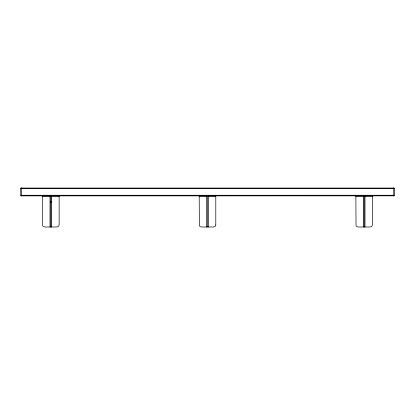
<?xml version="1.0" encoding="UTF-8"?>
<svg xmlns="http://www.w3.org/2000/svg" width="415" height="415" viewBox="0 0 415 415"><rect width="100%" height="100%" fill="white"/><g stroke="black" fill="none" stroke-linecap="round" stroke-linejoin="round"><path stroke-width="0.62" d="M21.279 188.042L393.845 188.042M393.721 195.833L215.904 195.88M21.207 188.042L21.373 195.88L199.096 195.88M393.794 195.833L393.794 188.042M21.155 188.042L21.373 187.995A0.623 0.623 0 0 0 20.75 188.618L20.75 195.257A0.623 0.623 0 0 0 21.373 195.88L21.155 195.833M393.845 195.833L393.627 195.88A0.623 0.623 0 0 0 394.25 195.257L394.25 188.618A0.623 0.623 0 0 0 393.627 187.995L393.721 188.042M20.75 188.618L394.25 188.618M20.75 195.257L394.25 195.257M42.538 196.71L50.008 196.71M50.423 196.71L51.253 196.71M51.668 196.71L59.138 196.71M199.2 196.71L206.67 196.71M208.33 196.71L215.8 196.71M355.863 196.71L363.333 196.71M364.993 196.71L372.463 196.71M50.282 201.498L51.112 201.498M50.282 202.105L51.112 202.105M372.463 195.88L372.463 224.93L371.788 226.398L370.159 227.005L358.166 227.005L356.537 226.398L356.023 225.693L355.863 195.88M364.993 195.88L364.993 227.005M364.163 195.88L364.163 227.005M363.333 195.88L363.333 227.005M208.33 195.88L208.33 227.005M207.5 195.88L207.5 227.005M206.67 195.88L206.67 227.005M59.138 195.88L59.138 224.93L58.463 226.398L56.834 227.005L44.841 227.005L43.212 226.398L42.698 225.693L42.538 195.88M51.668 195.88L51.668 227.005M50.838 195.88L50.838 227.005M50.008 195.88L50.008 227.005M215.8 224.93L215.126 226.398L213.497 227.005L201.503 227.005L199.874 226.398L199.361 225.693L199.2 195.88L215.8 195.88L215.8 224.93"/></g></svg>
